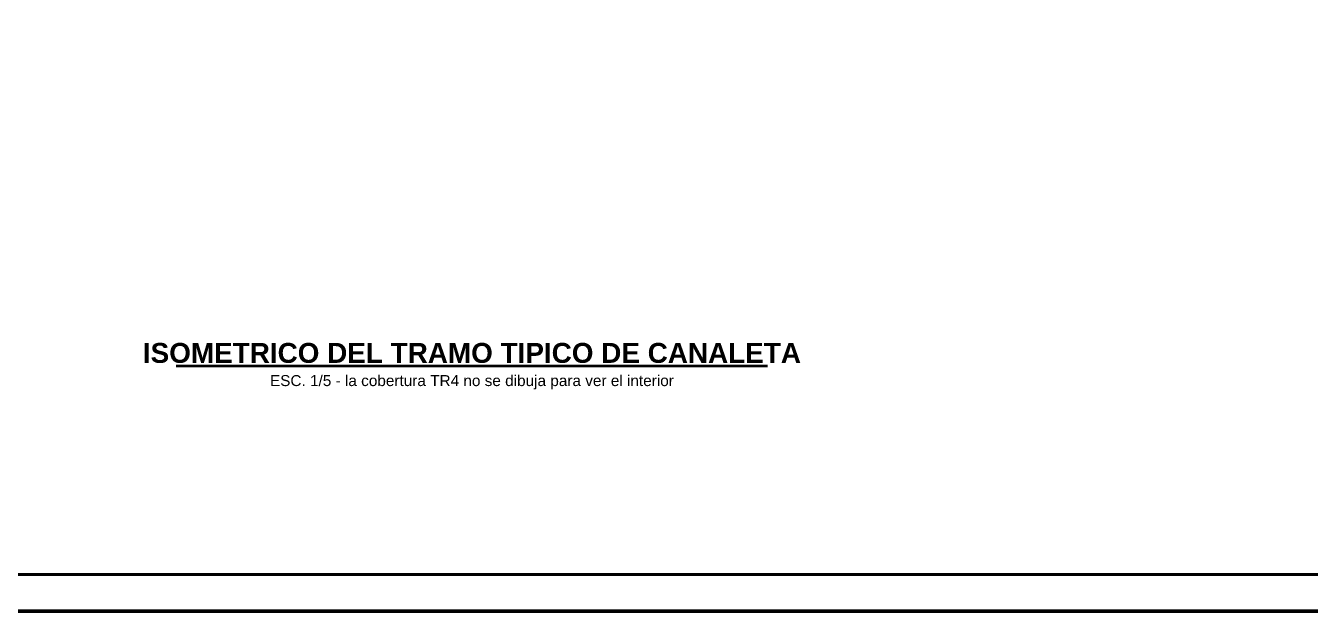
# Model space of a CAD drawing. Header units: metres. Extents: x 0 to 24.2, y -20 to 5.6.
# Drawn here: x 11.046 to 12.784, y 0 to 0.793 of the extents above; entities that cross this region are included whole.
import ezdxf
from ezdxf.enums import TextEntityAlignment as Align

# ---------------------------------------------------------------- set-up
doc = ezdxf.new("R2010")
doc.units = ezdxf.units.M
doc.header["$LTSCALE"] = 0.25
doc.layers.add('MARCO', color=7, linetype='CONTINUOUS', lineweight=50)
doc.layers.add('TITULOS', color=160, linetype='CONTINUOUS', lineweight=35)
doc.layers.add('TEXTOS', color=7, linetype='CONTINUOUS')
doc.styles.get("Standard").update_dxf_attribs({"font": 'arial.ttf'})
doc.styles.add('TITULOS', font='arialbd.ttf')

msp = doc.modelspace()

# ---------------------------------------------------------------- linework, layer by layer
at = {"layer": 'MARCO'}
msp.add_lwpolyline([(10, 0), (14.205, 0), (14.205, 2.97), (10, 2.97)], close=True, dxfattribs=at)
at = {"layer": 'MARCO', "const_width": 0.004}
msp.add_lwpolyline([(10.125, 0.05), (14.155, 0.05), (14.155, 2.92), (10.125, 2.92)], close=True, dxfattribs=at)
at = {"layer": 'TITULOS'}
msp.add_line((11.25, 0.3325), (12.05, 0.3325), dxfattribs=at)

# ---------------------------------------------------------------- texts
at = {"layer": 'TEXTOS'}
msp.add_text('ESC. 1/5 - la cobertura TR4 no se dibuja para ver el interior', height=0.01485, dxfattribs=at).set_placement((11.65, 0.3125), align=Align.MIDDLE_CENTER)
at = {"layer": 'TITULOS', "style": 'TITULOS'}
msp.add_text('ISOMETRICO DEL TRAMO TIPICO DE CANALETA', height=0.027, dxfattribs=at).set_placement((11.65, 0.35), align=Align.MIDDLE_CENTER)

doc.saveas('drawing.dxf')
